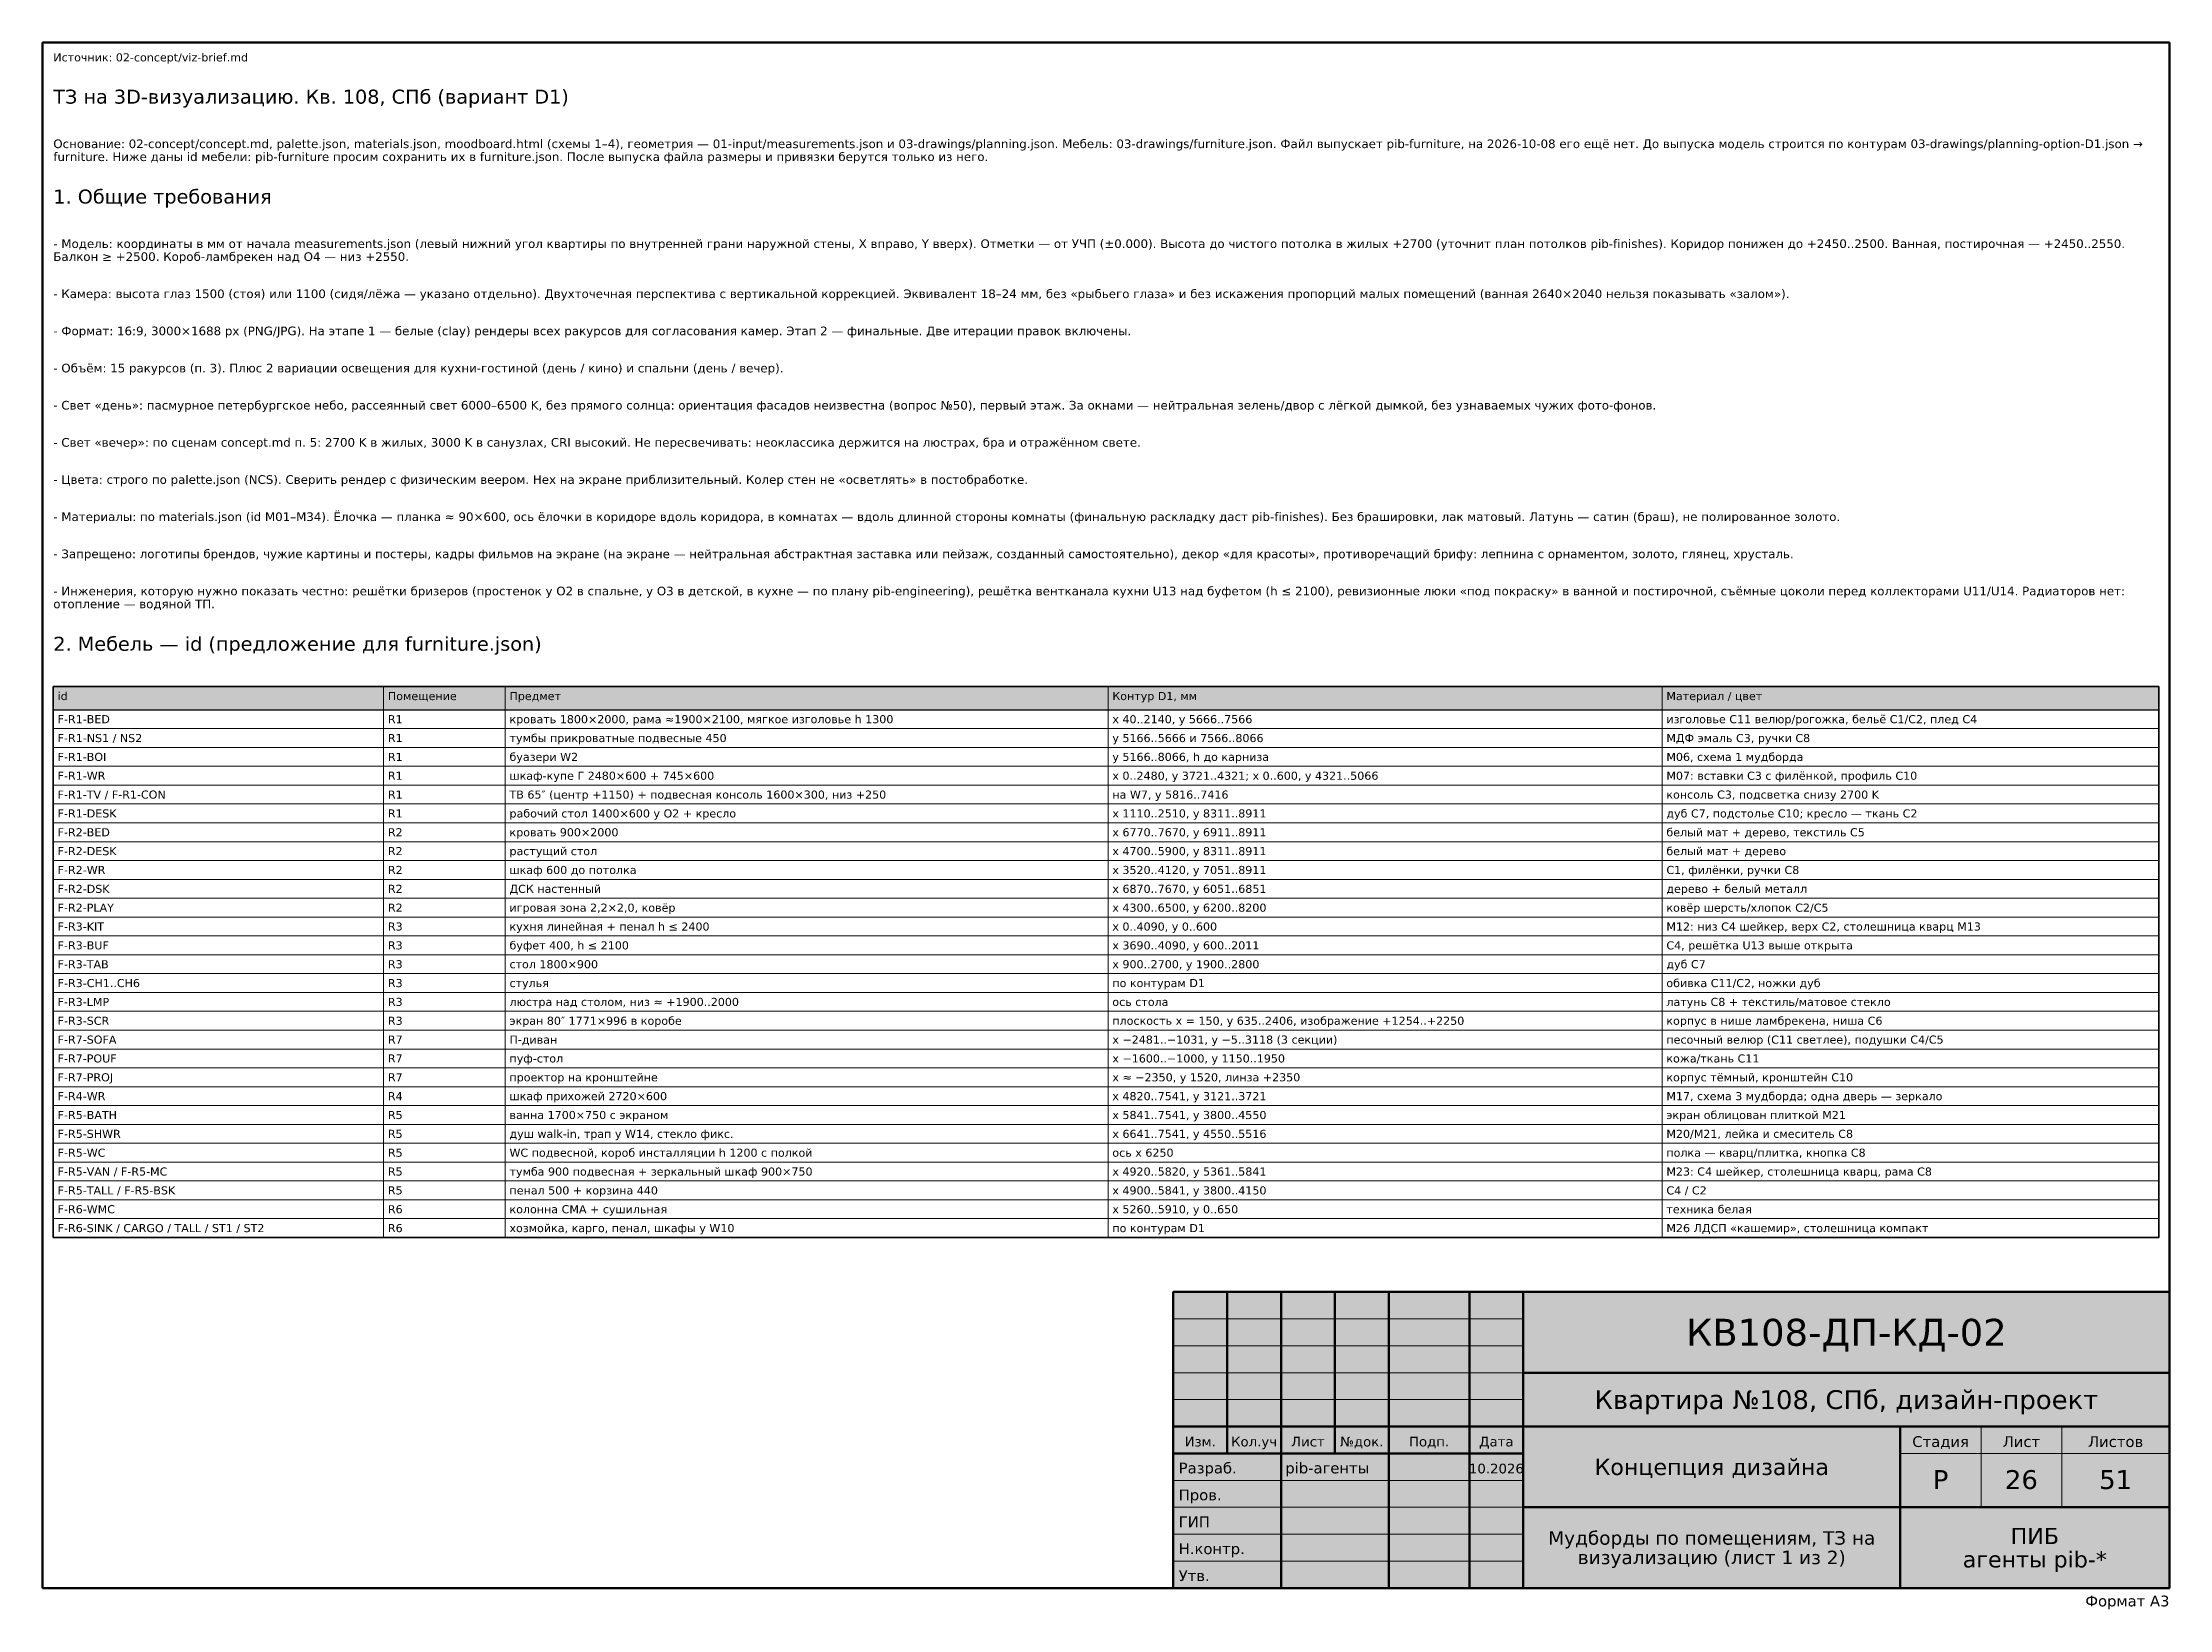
# Model space of a CAD drawing. Header units: millimetres. Extents: x 20 to 415, y 1 to 292.
import ezdxf
from ezdxf.enums import TextEntityAlignment as Align

# ---------------------------------------------------------------- set-up
doc = ezdxf.new("R2010")
doc.units = ezdxf.units.MM
doc.layers.add('FRAME', color=7, linetype='CONTINUOUS')
doc.layers.add('TEXT', color=7, linetype='CONTINUOUS')
doc.styles.add('GOST', font='DejaVuSans.ttf')

msp = doc.modelspace()

# ---------------------------------------------------------------- hatches: boundary and pattern name
at = {"layer": 'FRAME', "true_color": 0xffffff}
h = msp.add_hatch(color=7, dxfattribs=at)
h.dxf.hatch_style = 1
h.paths.add_polyline_path([(230, 5), (415, 5), (415, 60), (230, 60)])
at = {"layer": 'TEXT', "true_color": 0xe6e6e6}
h = msp.add_hatch(color=7, dxfattribs=at)
h.dxf.hatch_style = 1
h.paths.add_polyline_path([(22, 168.1), (413, 168.1), (413, 172.4), (22, 172.4)])

# ---------------------------------------------------------------- linework, layer by layer
at = {"layer": 'FRAME', "color": 7, "lineweight": 50}
for points in [[(20, 5), (415, 5), (415, 292), (20, 292)], [(230, 5), (415, 5), (415, 60), (230, 60)]]:
    msp.add_lwpolyline(points, close=True, dxfattribs=at)
for points in [[(240, 30), (240, 60)], [(250, 5), (250, 60)], [(260, 30), (260, 60)], [(270, 5), (270, 60)], [(285, 5), (285, 60)], [(295, 5), (295, 60)], [(295, 45), (415, 45)], [(230, 35), (295, 35)], [(295, 35), (415, 35)], [(365, 5), (365, 35)], [(230, 30), (295, 30)], [(295, 20), (415, 20)]]:
    msp.add_lwpolyline(points, dxfattribs=at)
at = {"layer": 'FRAME', "color": 7, "lineweight": 20}
for points in [[(230, 55), (295, 55)], [(230, 50), (295, 50)], [(230, 45), (295, 45)], [(230, 40), (295, 40)], [(380, 20), (380, 35)], [(395, 20), (395, 35)], [(365, 30), (415, 30)], [(230, 25), (295, 25)], [(230, 20), (295, 20)], [(230, 15), (295, 15)], [(230, 10), (295, 10)]]:
    msp.add_lwpolyline(points, dxfattribs=at)
at = {"layer": 'TEXT', "color": 7, "lineweight": 25}
msp.add_lwpolyline([(22, 168.1), (413, 168.1), (413, 172.4), (22, 172.4)], close=True, dxfattribs=at)
at = {"layer": 'TEXT', "color": 7, "lineweight": 15}
for points in [[(22, 172.4), (22, 168.1)], [(83.34, 172.4), (83.34, 168.1)], [(105.92, 172.4), (105.92, 168.1)], [(217.88, 172.4), (217.88, 168.1)], [(320.77, 172.4), (320.77, 168.1)], [(413, 172.4), (413, 168.1)], [(22, 168.1), (22, 164.6)], [(83.34, 168.1), (83.34, 164.6)], [(105.92, 168.1), (105.92, 164.6)], [(217.88, 168.1), (217.88, 164.6)], [(320.77, 168.1), (320.77, 164.6)], [(413, 168.1), (413, 164.6)], [(22, 164.6), (22, 161.1)], [(83.34, 164.6), (83.34, 161.1)], [(105.92, 164.6), (105.92, 161.1)], [(217.88, 164.6), (217.88, 161.1)], [(320.77, 164.6), (320.77, 161.1)], [(413, 164.6), (413, 161.1)], [(22, 161.1), (22, 157.6)], [(83.34, 161.1), (83.34, 157.6)], [(105.92, 161.1), (105.92, 157.6)], [(217.88, 161.1), (217.88, 157.6)], [(320.77, 161.1), (320.77, 157.6)], [(413, 161.1), (413, 157.6)], [(22, 157.6), (22, 154.1)], [(22, 154.1), (22, 150.6)], [(83.34, 157.6), (83.34, 154.1)], [(83.34, 154.1), (83.34, 150.6)], [(105.92, 157.6), (105.92, 154.1)], [(105.92, 154.1), (105.92, 150.6)], [(217.88, 157.6), (217.88, 154.1)], [(217.88, 154.1), (217.88, 150.6)], [(320.77, 157.6), (320.77, 154.1)], [(320.77, 154.1), (320.77, 150.6)], [(413, 157.6), (413, 154.1)], [(413, 154.1), (413, 150.6)], [(22, 150.6), (22, 147.1)], [(83.34, 150.6), (83.34, 147.1)], [(105.92, 150.6), (105.92, 147.1)], [(217.88, 150.6), (217.88, 147.1)], [(320.77, 150.6), (320.77, 147.1)], [(413, 150.6), (413, 147.1)], [(22, 147.1), (22, 143.6)], [(83.34, 147.1), (83.34, 143.6)], [(105.92, 147.1), (105.92, 143.6)], [(217.88, 147.1), (217.88, 143.6)], [(320.77, 147.1), (320.77, 143.6)], [(413, 147.1), (413, 143.6)], [(22, 143.6), (22, 140.1)], [(83.34, 143.6), (83.34, 140.1)], [(105.92, 143.6), (105.92, 140.1)], [(217.88, 143.6), (217.88, 140.1)], [(320.77, 143.6), (320.77, 140.1)], [(413, 143.6), (413, 140.1)], [(22, 140.1), (22, 136.6)], [(83.34, 140.1), (83.34, 136.6)], [(105.92, 140.1), (105.92, 136.6)], [(217.88, 140.1), (217.88, 136.6)], [(320.77, 140.1), (320.77, 136.6)], [(413, 140.1), (413, 136.6)], [(22, 136.6), (22, 133.1)], [(83.34, 136.6), (83.34, 133.1)], [(105.92, 136.6), (105.92, 133.1)], [(217.88, 136.6), (217.88, 133.1)], [(320.77, 136.6), (320.77, 133.1)], [(413, 136.6), (413, 133.1)], [(22, 133.1), (22, 129.6)], [(83.34, 133.1), (83.34, 129.6)], [(105.92, 133.1), (105.92, 129.6)], [(217.88, 133.1), (217.88, 129.6)], [(320.77, 133.1), (320.77, 129.6)], [(413, 133.1), (413, 129.6)], [(22, 129.6), (22, 126.1)], [(83.34, 129.6), (83.34, 126.1)], [(105.92, 129.6), (105.92, 126.1)], [(217.88, 129.6), (217.88, 126.1)], [(320.77, 129.6), (320.77, 126.1)], [(413, 129.6), (413, 126.1)], [(22, 126.1), (22, 122.6)], [(22, 122.6), (22, 119.1)], [(83.34, 126.1), (83.34, 122.6)], [(83.34, 122.6), (83.34, 119.1)], [(105.92, 126.1), (105.92, 122.6)], [(105.92, 122.6), (105.92, 119.1)], [(217.88, 126.1), (217.88, 122.6)], [(217.88, 122.6), (217.88, 119.1)], [(320.77, 126.1), (320.77, 122.6)], [(320.77, 122.6), (320.77, 119.1)], [(413, 126.1), (413, 122.6)], [(413, 122.6), (413, 119.1)], [(22, 119.1), (22, 115.6)], [(83.34, 119.1), (83.34, 115.6)], [(105.92, 119.1), (105.92, 115.6)], [(217.88, 119.1), (217.88, 115.6)], [(320.77, 119.1), (320.77, 115.6)], [(413, 119.1), (413, 115.6)], [(22, 115.6), (22, 112.1)], [(83.34, 115.6), (83.34, 112.1)], [(105.92, 115.6), (105.92, 112.1)], [(217.88, 115.6), (217.88, 112.1)], [(320.77, 115.6), (320.77, 112.1)], [(413, 115.6), (413, 112.1)], [(22, 112.1), (22, 108.6)], [(83.34, 112.1), (83.34, 108.6)], [(105.92, 112.1), (105.92, 108.6)], [(217.88, 112.1), (217.88, 108.6)], [(320.77, 112.1), (320.77, 108.6)], [(413, 112.1), (413, 108.6)], [(22, 108.6), (22, 105.1)], [(83.34, 108.6), (83.34, 105.1)], [(105.92, 108.6), (105.92, 105.1)], [(217.88, 108.6), (217.88, 105.1)], [(320.77, 108.6), (320.77, 105.1)], [(413, 108.6), (413, 105.1)], [(22, 105.1), (22, 101.6)], [(83.34, 105.1), (83.34, 101.6)], [(105.92, 105.1), (105.92, 101.6)], [(217.88, 105.1), (217.88, 101.6)], [(320.77, 105.1), (320.77, 101.6)], [(413, 105.1), (413, 101.6)], [(22, 101.6), (22, 98.1)], [(83.34, 101.6), (83.34, 98.1)], [(105.92, 101.6), (105.92, 98.1)], [(217.88, 101.6), (217.88, 98.1)], [(320.77, 101.6), (320.77, 98.1)], [(413, 101.6), (413, 98.1)], [(22, 98.1), (22, 94.6)], [(83.34, 98.1), (83.34, 94.6)], [(105.92, 98.1), (105.92, 94.6)], [(217.88, 98.1), (217.88, 94.6)], [(320.77, 98.1), (320.77, 94.6)], [(413, 98.1), (413, 94.6)], [(22, 94.6), (22, 91.1)], [(22, 91.1), (22, 87.6)], [(83.34, 94.6), (83.34, 91.1)], [(83.34, 91.1), (83.34, 87.6)], [(105.92, 94.6), (105.92, 91.1)], [(105.92, 91.1), (105.92, 87.6)], [(217.88, 94.6), (217.88, 91.1)], [(217.88, 91.1), (217.88, 87.6)], [(320.77, 94.6), (320.77, 91.1)], [(320.77, 91.1), (320.77, 87.6)], [(413, 94.6), (413, 91.1)], [(413, 91.1), (413, 87.6)], [(22, 87.6), (22, 84.1)], [(83.34, 87.6), (83.34, 84.1)], [(105.92, 87.6), (105.92, 84.1)], [(217.88, 87.6), (217.88, 84.1)], [(320.77, 87.6), (320.77, 84.1)], [(413, 87.6), (413, 84.1)], [(22, 84.1), (22, 80.6)], [(83.34, 84.1), (83.34, 80.6)], [(105.92, 84.1), (105.92, 80.6)], [(217.88, 84.1), (217.88, 80.6)], [(320.77, 84.1), (320.77, 80.6)], [(413, 84.1), (413, 80.6)], [(22, 80.6), (22, 77.1)], [(83.34, 80.6), (83.34, 77.1)], [(105.92, 80.6), (105.92, 77.1)], [(217.88, 80.6), (217.88, 77.1)], [(320.77, 80.6), (320.77, 77.1)], [(413, 80.6), (413, 77.1)], [(22, 77.1), (22, 73.6)], [(83.34, 77.1), (83.34, 73.6)], [(105.92, 77.1), (105.92, 73.6)], [(217.88, 77.1), (217.88, 73.6)], [(320.77, 77.1), (320.77, 73.6)], [(413, 77.1), (413, 73.6)], [(22, 73.6), (22, 70.1)], [(83.34, 73.6), (83.34, 70.1)], [(105.92, 73.6), (105.92, 70.1)], [(217.88, 73.6), (217.88, 70.1)], [(320.77, 73.6), (320.77, 70.1)], [(413, 73.6), (413, 70.1)]]:
    msp.add_lwpolyline(points, dxfattribs=at)
at = {"layer": 'TEXT', "color": 7, "lineweight": 35}
msp.add_lwpolyline([(22, 70.1), (413, 70.1), (413, 172.4), (22, 172.4)], close=True, dxfattribs=at)
at = {"layer": 'TEXT', "color": 7, "lineweight": 15}
for points in [[(22, 164.6), (413, 164.6), (413, 168.1), (22, 168.1)], [(22, 161.1), (413, 161.1), (413, 164.6), (22, 164.6)], [(22, 157.6), (413, 157.6), (413, 161.1), (22, 161.1)], [(22, 154.1), (413, 154.1), (413, 157.6), (22, 157.6)], [(22, 150.6), (413, 150.6), (413, 154.1), (22, 154.1)], [(22, 147.1), (413, 147.1), (413, 150.6), (22, 150.6)], [(22, 143.6), (413, 143.6), (413, 147.1), (22, 147.1)], [(22, 140.1), (413, 140.1), (413, 143.6), (22, 143.6)], [(22, 136.6), (413, 136.6), (413, 140.1), (22, 140.1)], [(22, 133.1), (413, 133.1), (413, 136.6), (22, 136.6)], [(22, 129.6), (413, 129.6), (413, 133.1), (22, 133.1)], [(22, 126.1), (413, 126.1), (413, 129.6), (22, 129.6)], [(22, 122.6), (413, 122.6), (413, 126.1), (22, 126.1)], [(22, 119.1), (413, 119.1), (413, 122.6), (22, 122.6)], [(22, 115.6), (413, 115.6), (413, 119.1), (22, 119.1)], [(22, 112.1), (413, 112.1), (413, 115.6), (22, 115.6)], [(22, 108.6), (413, 108.6), (413, 112.1), (22, 112.1)], [(22, 105.1), (413, 105.1), (413, 108.6), (22, 108.6)], [(22, 101.6), (413, 101.6), (413, 105.1), (22, 105.1)], [(22, 98.1), (413, 98.1), (413, 101.6), (22, 101.6)], [(22, 94.6), (413, 94.6), (413, 98.1), (22, 98.1)], [(22, 91.1), (413, 91.1), (413, 94.6), (22, 94.6)], [(22, 87.6), (413, 87.6), (413, 91.1), (22, 91.1)], [(22, 84.1), (413, 84.1), (413, 87.6), (22, 87.6)], [(22, 80.6), (413, 80.6), (413, 84.1), (22, 84.1)], [(22, 77.1), (413, 77.1), (413, 80.6), (22, 80.6)], [(22, 73.6), (413, 73.6), (413, 77.1), (22, 77.1)], [(22, 70.1), (413, 70.1), (413, 73.6), (22, 73.6)]]:
    msp.add_lwpolyline(points, close=True, dxfattribs=at)

# ---------------------------------------------------------------- texts
at = {"layer": 'FRAME', "color": 7, "style": 'GOST'}
for s, height, p in [('КВ108-ДП-КД-02', 5, (355, 50)), ('Квартира №108, СПб, дизайн-проект', 3.5, (355, 38.25)), ('Изм.', 1.8, (235, 31.3)), ('Кол.уч', 1.8, (245, 31.3)), ('Лист', 1.8, (255, 31.3)), ('№док.', 1.8, (265, 31.3)), ('Подп.', 1.8, (277.5, 31.3)), ('Дата', 1.8, (290, 31.3)), ('Стадия', 2, (372.5, 31.2)), ('Лист', 2, (387.5, 31.2)), ('Листов', 2, (405, 31.2)), ('10.2026', 1.8, (290, 26.3)), ('Концепция дизайна', 3, (330, 26)), ('Р', 3.5, (372.5, 23.4)), ('26', 3.5, (387.5, 23.4)), ('51', 3.5, (405, 23.4)), ('ПИБ', 3, (390, 13.18)), ('Мудборды по помещениям, ТЗ на', 2.5, (330, 13.06)), ('визуализацию (лист 1 из 2)', 2.5, (330, 9.44)), ('агенты pib-*', 3, (390, 8.83))]:
    msp.add_text(s, height=height, dxfattribs=at).set_placement(p, align=Align.CENTER)
for s, p in [('Разраб.', (231, 26.3)), ('pib-агенты', (250.8, 26.3)), ('Пров.', (231, 21.3)), ('ГИП', (231, 16.3)), ('Н.контр.', (231, 11.3)), ('Утв.', (231, 6.3))]:
    msp.add_text(s, height=2, dxfattribs=at).set_placement(p)
msp.add_text('Формат A3', height=2, dxfattribs=at).set_placement((415, 1.6), align=Align.RIGHT)
at = {"layer": 'TEXT', "color": 7, "style": 'GOST'}
for s, height, p in [('Источник: 02-concept/viz-brief.md', 1.5, (22, 288.5)), ('ТЗ на 3D-визуализацию. Кв. 108, СПб (вариант D1)', 2.6, (22, 280.65)), ('Основание: 02-concept/concept.md, palette.json, materials.json, moodboard.html (схемы 1–4), геометрия — 01-input/measurements.json и 03-drawings/planning.json. Мебель: 03-drawings/furniture.json. Файл выпускает pib-furniture, на 2026-10-08 его ещё нет. До выпуска модель строится по контурам 03-drawings/planning-option-D1.json →', 1.6, (22, 272.4)), ('furniture. Ниже даны id мебели: pib-furniture просим сохранить их в furniture.json. После выпуска файла размеры и привязки берутся только из него.', 1.6, (22, 270)), ('1. Общие требования', 2.6, (22, 262.1)), ('- Модель: координаты в мм от начала measurements.json (левый нижний угол квартиры по внутренней грани наружной стены, X вправо, Y вверх). Отметки — от УЧП (±0.000). Высота до чистого потолка в жилых +2700 (уточнит план потолков pib-finishes). Коридор понижен до +2450..2500. Ванная, постирочная — +2450..2550.', 1.6, (22, 253.85)), ('Балкон ≥ +2500. Короб-ламбрекен над O4 — низ +2550.', 1.6, (22, 251.45)), ('- Камера: высота глаз 1500 (стоя) или 1100 (сидя/лёжа — указано отдельно). Двухточечная перспектива с вертикальной коррекцией. Эквивалент 18–24 мм, без «рыбьего глаза» и без искажения пропорций малых помещений (ванная 2640×2040 нельзя показывать «залом»).', 1.6, (22, 244.55)), ('- Формат: 16:9, 3000×1688 px (PNG/JPG). На этапе 1 — белые (clay) рендеры всех ракурсов для согласования камер. Этап 2 — финальные. Две итерации правок включены.', 1.6, (22, 237.65)), ('- Объём: 15 ракурсов (п. 3). Плюс 2 вариации освещения для кухни-гостиной (день / кино) и спальни (день / вечер).', 1.6, (22, 230.75)), ('- Свет «день»: пасмурное петербургское небо, рассеянный свет 6000–6500 K, без прямого солнца: ориентация фасадов неизвестна (вопрос №50), первый этаж. За окнами — нейтральная зелень/двор с лёгкой дымкой, без узнаваемых чужих фото-фонов.', 1.6, (22, 223.85)), ('- Свет «вечер»: по сценам concept.md п. 5: 2700 K в жилых, 3000 K в санузлах, CRI высокий. Не пересвечивать: неоклассика держится на люстрах, бра и отражённом свете.', 1.6, (22, 216.95)), ('- Цвета: строго по palette.json (NCS). Сверить рендер с физическим веером. Hex на экране приблизительный. Колер стен не «осветлять» в постобработке.', 1.6, (22, 210.05)), ('- Материалы: по materials.json (id M01–M34). Ёлочка — планка ≈ 90×600, ось ёлочки в коридоре вдоль коридора, в комнатах — вдоль длинной стороны комнаты (финальную раскладку даст pib-finishes). Без брашировки, лак матовый. Латунь — сатин (браш), не полированное золото.', 1.6, (22, 203.15)), ('- Запрещено: логотипы брендов, чужие картины и постеры, кадры фильмов на экране (на экране — нейтральная абстрактная заставка или пейзаж, созданный самостоятельно), декор «для красоты», противоречащий брифу: лепнина с орнаментом, золото, глянец, хрусталь.', 1.6, (22, 196.25)), ('- Инженерия, которую нужно показать честно: решётки бризеров (простенок у O2 в спальне, у O3 в детской, в кухне — по плану pib-engineering), решётка вентканала кухни U13 над буфетом (h ≤ 2100), ревизионные люки «под покраску» в ванной и постирочной, съёмные цоколи перед коллекторами U11/U14. Радиаторов нет:', 1.6, (22, 189.35)), ('отопление — водяной ТП.', 1.6, (22, 186.95)), ('2. Мебель — id (предложение для furniture.json)', 2.6, (22, 179.05)), ('id', 1.5, (22.8, 169.9)), ('Помещение', 1.5, (84.14, 169.9)), ('Предмет', 1.5, (106.72, 169.9)), ('Контур D1, мм', 1.5, (218.68, 169.9)), ('Материал / цвет', 1.5, (321.57, 169.9)), ('F-R1-BED', 1.5, (22.8, 165.6)), ('R1', 1.5, (84.14, 165.6)), ('кровать 1800×2000, рама ≈1900×2100, мягкое изголовье h 1300', 1.5, (106.72, 165.6)), ('x 40..2140, y 5666..7566', 1.5, (218.68, 165.6)), ('изголовье C11 велюр/рогожка, бельё C1/C2, плед C4', 1.5, (321.57, 165.6)), ('F-R1-NS1 / NS2', 1.5, (22.8, 162.1)), ('R1', 1.5, (84.14, 162.1)), ('тумбы прикроватные подвесные 450', 1.5, (106.72, 162.1)), ('y 5166..5666 и 7566..8066', 1.5, (218.68, 162.1)), ('МДФ эмаль C3, ручки C8', 1.5, (321.57, 162.1)), ('F-R1-BOI', 1.5, (22.8, 158.6)), ('R1', 1.5, (84.14, 158.6)), ('буазери W2', 1.5, (106.72, 158.6)), ('y 5166..8066, h до карниза', 1.5, (218.68, 158.6)), ('M06, схема 1 мудборда', 1.5, (321.57, 158.6)), ('F-R1-WR', 1.5, (22.8, 155.1)), ('R1', 1.5, (84.14, 155.1)), ('шкаф-купе Г 2480×600 + 745×600', 1.5, (106.72, 155.1)), ('x 0..2480, y 3721..4321; x 0..600, y 4321..5066', 1.5, (218.68, 155.1)), ('M07: вставки C3 с филёнкой, профиль C10', 1.5, (321.57, 155.1)), ('F-R1-TV / F-R1-CON', 1.5, (22.8, 151.6)), ('R1', 1.5, (84.14, 151.6)), ('ТВ 65″ (центр +1150) + подвесная консоль 1600×300, низ +250', 1.5, (106.72, 151.6)), ('на W7, y 5816..7416', 1.5, (218.68, 151.6)), ('консоль C3, подсветка снизу 2700 K', 1.5, (321.57, 151.6)), ('F-R1-DESK', 1.5, (22.8, 148.1)), ('R1', 1.5, (84.14, 148.1)), ('рабочий стол 1400×600 у O2 + кресло', 1.5, (106.72, 148.1)), ('x 1110..2510, y 8311..8911', 1.5, (218.68, 148.1)), ('дуб C7, подстолье C10; кресло — ткань C2', 1.5, (321.57, 148.1)), ('белый мат + дерево, текстиль C5', 1.5, (321.57, 144.6)), ('F-R2-BED', 1.5, (22.8, 144.6)), ('F-R2-DESK', 1.5, (22.8, 141.1)), ('R2', 1.5, (84.14, 144.6)), ('R2', 1.5, (84.14, 141.1)), ('кровать 900×2000', 1.5, (106.72, 144.6)), ('растущий стол', 1.5, (106.72, 141.1)), ('x 6770..7670, y 6911..8911', 1.5, (218.68, 144.6)), ('x 4700..5900, y 8311..8911', 1.5, (218.68, 141.1)), ('белый мат + дерево', 1.5, (321.57, 141.1)), ('F-R2-WR', 1.5, (22.8, 137.6)), ('R2', 1.5, (84.14, 137.6)), ('шкаф 600 до потолка', 1.5, (106.72, 137.6)), ('x 3520..4120, y 7051..8911', 1.5, (218.68, 137.6)), ('C1, филёнки, ручки C8', 1.5, (321.57, 137.6)), ('F-R2-DSK', 1.5, (22.8, 134.1)), ('R2', 1.5, (84.14, 134.1)), ('ДСК настенный', 1.5, (106.72, 134.1)), ('x 6870..7670, y 6051..6851', 1.5, (218.68, 134.1)), ('дерево + белый металл', 1.5, (321.57, 134.1)), ('F-R2-PLAY', 1.5, (22.8, 130.6)), ('R2', 1.5, (84.14, 130.6)), ('игровая зона 2,2×2,0, ковёр', 1.5, (106.72, 130.6)), ('x 4300..6500, y 6200..8200', 1.5, (218.68, 130.6)), ('ковёр шерсть/хлопок C2/C5', 1.5, (321.57, 130.6)), ('F-R3-KIT', 1.5, (22.8, 127.1)), ('R3', 1.5, (84.14, 127.1)), ('кухня линейная + пенал h ≤ 2400', 1.5, (106.72, 127.1)), ('x 0..4090, y 0..600', 1.5, (218.68, 127.1)), ('M12: низ C4 шейкер, верх C2, столешница кварц M13', 1.5, (321.57, 127.1)), ('F-R3-BUF', 1.5, (22.8, 123.6)), ('R3', 1.5, (84.14, 123.6)), ('буфет 400, h ≤ 2100', 1.5, (106.72, 123.6)), ('x 3690..4090, y 600..2011', 1.5, (218.68, 123.6)), ('C4, решётка U13 выше открыта', 1.5, (321.57, 123.6)), ('F-R3-TAB', 1.5, (22.8, 120.1)), ('R3', 1.5, (84.14, 120.1)), ('стол 1800×900', 1.5, (106.72, 120.1)), ('x 900..2700, y 1900..2800', 1.5, (218.68, 120.1)), ('дуб C7', 1.5, (321.57, 120.1)), ('F-R3-CH1..CH6', 1.5, (22.8, 116.6)), ('F-R3-LMP', 1.5, (22.8, 113.1)), ('R3', 1.5, (84.14, 116.6)), ('R3', 1.5, (84.14, 113.1)), ('люстра над столом, низ ≈ +1900..2000', 1.5, (106.72, 113.1)), ('стулья', 1.5, (106.72, 116.6)), ('по контурам D1', 1.5, (218.68, 116.6)), ('латунь C8 + текстиль/матовое стекло', 1.5, (321.57, 113.1)), ('обивка C11/C2, ножки дуб', 1.5, (321.57, 116.6)), ('F-R3-SCR', 1.5, (22.8, 109.6)), ('R3', 1.5, (84.14, 109.6)), ('экран 80″ 1771×996 в коробе', 1.5, (106.72, 109.6)), ('ось стола', 1.5, (218.68, 113.1)), ('плоскость x = 150, y 635..2406, изображение +1254..+2250', 1.5, (218.68, 109.6)), ('корпус в нише ламбрекена, ниша C6', 1.5, (321.57, 109.6)), ('F-R7-SOFA', 1.5, (22.8, 106.1)), ('R7', 1.5, (84.14, 106.1)), ('П-диван', 1.5, (106.72, 106.1)), ('x −2481..−1031, y −5..3118 (3 секции)', 1.5, (218.68, 106.1)), ('песочный велюр (C11 светлее), подушки C4/C5', 1.5, (321.57, 106.1)), ('F-R7-POUF', 1.5, (22.8, 102.6)), ('R7', 1.5, (84.14, 102.6)), ('пуф-стол', 1.5, (106.72, 102.6)), ('x −1600..−1000, y 1150..1950', 1.5, (218.68, 102.6)), ('кожа/ткань C11', 1.5, (321.57, 102.6)), ('F-R7-PROJ', 1.5, (22.8, 99.1)), ('R7', 1.5, (84.14, 99.1)), ('проектор на кронштейне', 1.5, (106.72, 99.1)), ('x ≈ −2350, y 1520, линза +2350', 1.5, (218.68, 99.1)), ('корпус тёмный, кронштейн C10', 1.5, (321.57, 99.1)), ('F-R4-WR', 1.5, (22.8, 95.6)), ('R4', 1.5, (84.14, 95.6)), ('шкаф прихожей 2720×600', 1.5, (106.72, 95.6)), ('x 4820..7541, y 3121..3721', 1.5, (218.68, 95.6)), ('M17, схема 3 мудборда; одна дверь — зеркало', 1.5, (321.57, 95.6)), ('F-R5-BATH', 1.5, (22.8, 92.1)), ('R5', 1.5, (84.14, 92.1)), ('ванна 1700×750 с экраном', 1.5, (106.72, 92.1)), ('x 5841..7541, y 3800..4550', 1.5, (218.68, 92.1)), ('экран облицован плиткой M21', 1.5, (321.57, 92.1)), ('F-R5-SHWR', 1.5, (22.8, 88.6)), ('R5', 1.5, (84.14, 88.6)), ('душ walk-in, трап у W14, стекло фикс.', 1.5, (106.72, 88.6)), ('x 6641..7541, y 4550..5516', 1.5, (218.68, 88.6)), ('M20/M21, лейка и смеситель C8', 1.5, (321.57, 88.6)), ('F-R5-WC', 1.5, (22.8, 85.1)), ('F-R5-VAN / F-R5-MC', 1.5, (22.8, 81.6)), ('R5', 1.5, (84.14, 85.1)), ('R5', 1.5, (84.14, 81.6)), ('WC подвесной, короб инсталляции h 1200 с полкой', 1.5, (106.72, 85.1)), ('тумба 900 подвесная + зеркальный шкаф 900×750', 1.5, (106.72, 81.6)), ('x 4920..5820, y 5361..5841', 1.5, (218.68, 81.6)), ('ось x 6250', 1.5, (218.68, 85.1)), ('полка — кварц/плитка, кнопка C8', 1.5, (321.57, 85.1)), ('M23: C4 шейкер, столешница кварц, рама C8', 1.5, (321.57, 81.6)), ('F-R5-TALL / F-R5-BSK', 1.5, (22.8, 78.1)), ('R5', 1.5, (84.14, 78.1)), ('пенал 500 + корзина 440', 1.5, (106.72, 78.1)), ('x 4900..5841, y 3800..4150', 1.5, (218.68, 78.1)), ('C4 / C2', 1.5, (321.57, 78.1)), ('F-R6-WMC', 1.5, (22.8, 74.6)), ('R6', 1.5, (84.14, 74.6)), ('колонна СМА + сушильная', 1.5, (106.72, 74.6)), ('x 5260..5910, y 0..650', 1.5, (218.68, 74.6)), ('техника белая', 1.5, (321.57, 74.6)), ('F-R6-SINK / CARGO / TALL / ST1 / ST2', 1.5, (22.8, 71.1)), ('R6', 1.5, (84.14, 71.1)), ('хозмойка, карго, пенал, шкафы у W10', 1.5, (106.72, 71.1)), ('по контурам D1', 1.5, (218.68, 71.1)), ('M26 ЛДСП «кашемир», столешница компакт', 1.5, (321.57, 71.1))]:
    msp.add_text(s, height=height, dxfattribs=at).set_placement(p)

doc.saveas('drawing.dxf')
